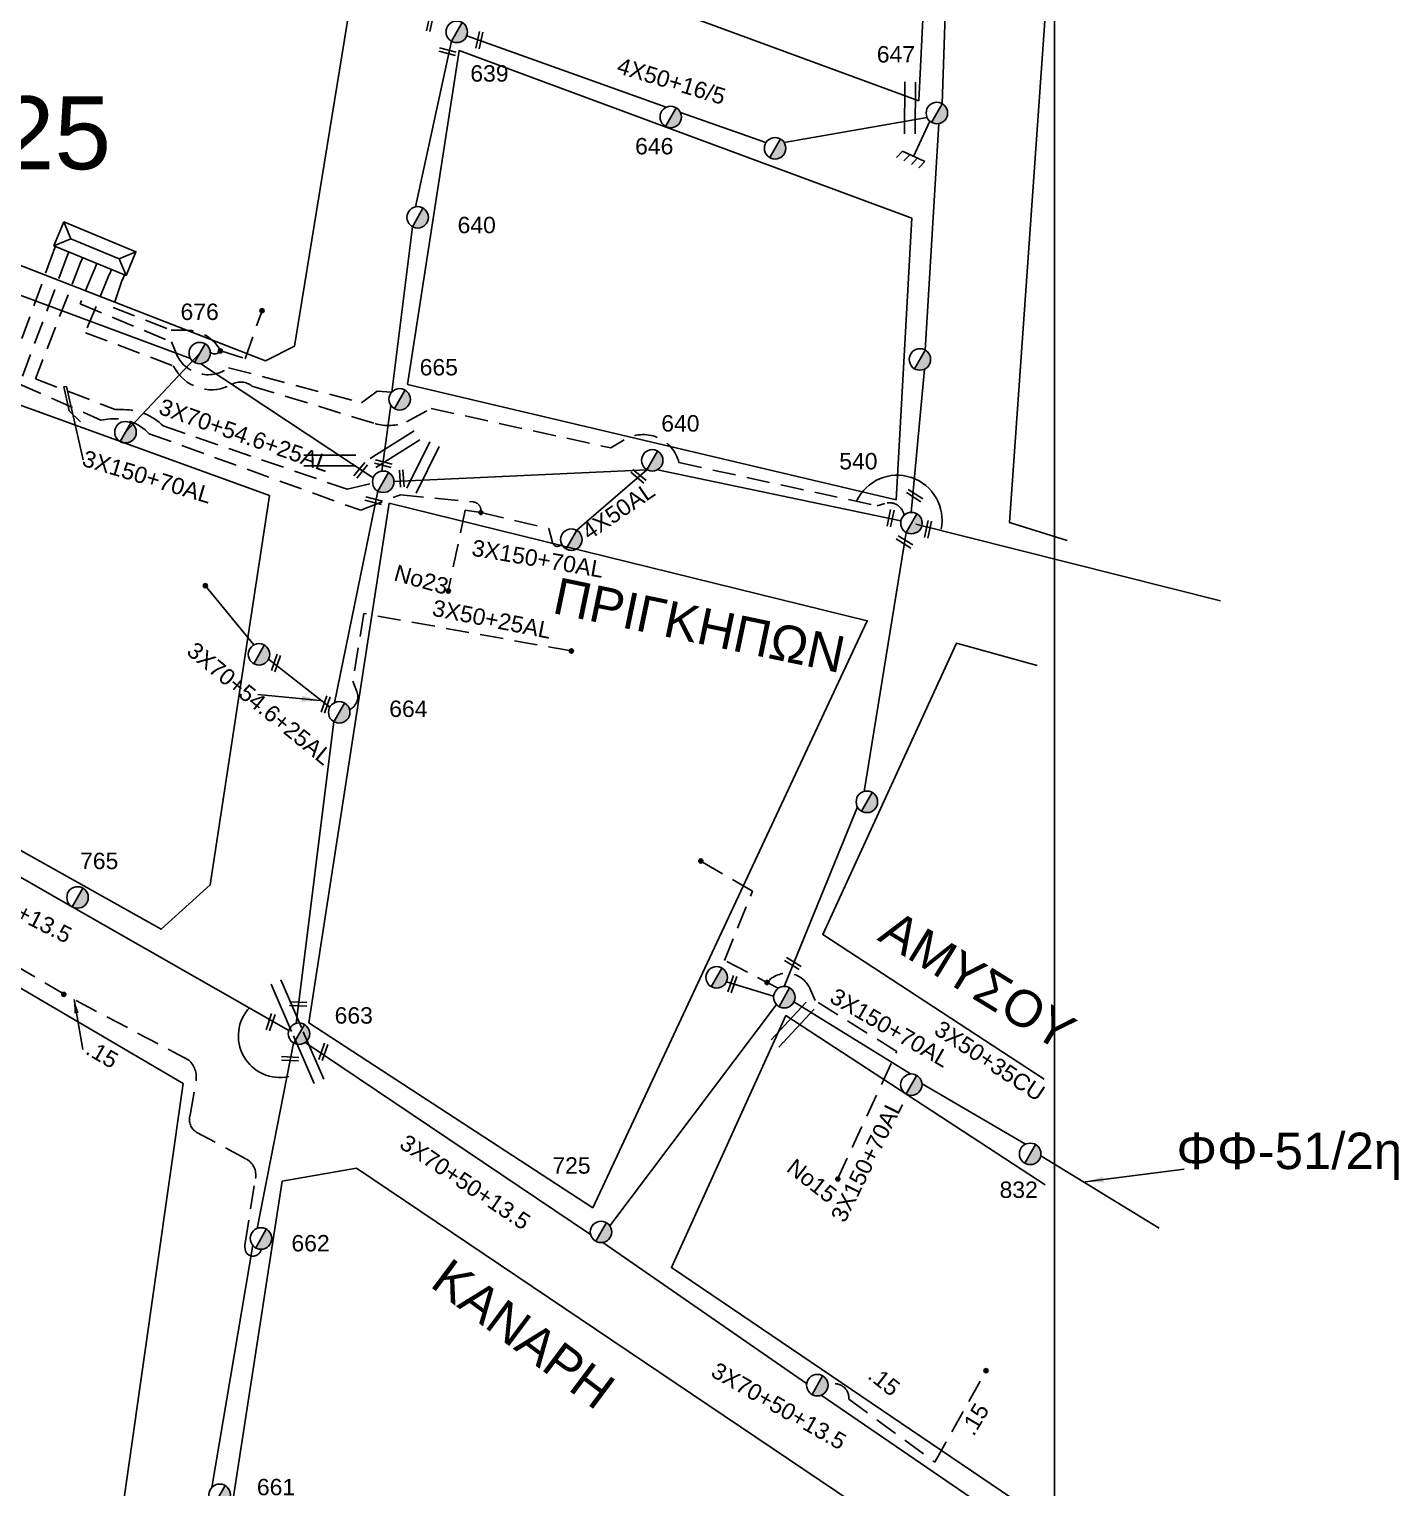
# Model space of a CAD drawing. Header units: millimetres. Extents: x 1905 to 5666, y 713 to 3158.
# Drawn here: x 2806.5 to 2956.8, y 1330.1 to 1490.1 of the extents above; entities that cross this region are included whole.
import ezdxf
from ezdxf.enums import TextEntityAlignment as Align

# ---------------------------------------------------------------- set-up
doc = ezdxf.new("R2010")
doc.units = ezdxf.units.MM
doc.linetypes.add('DASHED', pattern=[19.05, 12.7, -6.35])
for name, color, linetype in [('Γέφυρες Εναερίου Δικτύου', 7, 'Continuous'), ('Γείωση', 7, 'Continuous'), ('Γυμνά εναέρια ΧΤ (3Φ)   3x50+35CU', 7, 'Continuous'), ('Γυμνά εναέρια ΧΤ (3Φ)   4x50AL', 7, 'Continuous'), ('Γυμνά εναέρια ΧΤ και ΦΟΠ (3Φ)   4x50+16AL', 7, 'Continuous'), ('Επιγραφές - Σχήματα', 7, 'Continuous'), ('Καλώδια ΧΤ   3x150+50AL', 7, 'DASHED'), ('Καλώδια ΧΤ   3x150+70AL', 7, 'DASHED'), ('Καλώδια ΧΤ   3x50+25AL', 7, 'DASHED'), ('Καλώδια ΧΤ   3X70+50+13.5', 7, 'Continuous'), ('Καλώδια ΧΤ   4x50+13.5', 7, 'Continuous'), ('Μηχανική τομή', 7, 'Continuous'), ('Στύλος ΦΜ', 7, 'Continuous'), ('Στύλος ΦΜ @ 1', 7, 'Continuous'), ('Συνδέσεις', 7, 'Continuous'), ('Συνεστραμμένα ΧΤ   3x70+54.6+25AL', 7, 'SYN_LINE'), ('Τομή', 7, 'Continuous'), ('Υποσταθμός πόλεως', 7, 'Continuous'), ('Υπόβαθρο ΔΕΗ', 7, 'Continuous'), ('Υπόγεια Καλώδια Δικτύου ΧΤ   .15', 7, 'DASHED')]:
    doc.layers.add(name, color=color, linetype=linetype)
doc.styles.get("Standard").update_dxf_attribs({"font": 'arial.ttf'})
doc.linetypes.add('SYN_LINE', pattern='A,0.5,-0.0001,["/\\/\\/\\/",Standard,S=0.1,R=0,X=0,Y=-0.05],-0.25', length=0.7501)
doc.dimstyles.new('ISO-25', dxfattribs={"dimtxt": 2.5, "dimasz": 2.5, "dimexe": 1.25, "dimexo": 0.625, "dimtad": 1, "dimtxsty": 'Standard', "dimcen": 2.5, "dimadec": 0, "dimazin": 0, "dimtfac": 1, "dimtmove": 0, "dimatfit": 3, "dimfxl": 1, "dimarcsym": 0})

# ---------------------------------------------------------------- blocks, each defined once
blk = doc.blocks.new('ΥΠΑΡΧΩΝ ΤΣΙΜΕΝΤΕΝΙΟΣ ΣΤΥΛΟΣ')
at = {"layer": 'Στύλος ΦΜ'}
blk.add_hatch(color=7, dxfattribs=at).paths.add_polyline_path([(-1.29, -2.28, 0.574793), (2.62, 0, 0.268822), (1.3, 2.27)])
at = {"layer": 'Στύλος ΦΜ', "color": 7}
blk.add_line((-1.29, -2.28), (1.3, 2.27), dxfattribs=at)
blk.add_circle((0, 0), 2.62, dxfattribs=at)
at = {"layer": 'Στύλος ΦΜ', "flags": 4}
for tag, p in [('ΑΡΙΘΜΟΣ', (-4.68, 8.05)), ('ΤΥΠΟΣ', (-4.91, 3.03))]:
    blk.add_attdef(tag, p, '', height=4, dxfattribs=at)
blk = doc.blocks.new('ΥΠΟΣΤΑΘΜΟΣ ΠΟΛΕΩΣ 6 ΑΝΑΧΩΡΗΣΕΩΝ')
at = {"layer": 'Υποσταθμός πόλεως', "linetype": 'Continuous', "ltscale": 40}
for p, q in [((-8.18, -2.82), (-8.18, -4)), ((-5.01, -2.82), (-5.01, -4)), ((-1.74, -2.82), (-1.74, -4)), ((1.65, -2.82), (1.65, -4)), ((5.07, -2.82), (5.07, -4)), ((8.16, -2.82), (8.16, -4))]:
    blk.add_line(p, q, dxfattribs=at)
blk.add_lwpolyline([(-8.57, 2.82), (8.57, 2.82), (8.57, -2.82), (-8.57, -2.82)], close=True, dxfattribs=at)
for points in [[(-5.75, 0), (-8.57, 2.82)], [(5.75, 0), (8.57, 2.82)], [(-8.57, -2.82), (-5.75, 0)], [(-5.75, 0), (5.75, 0)], [(8.57, -2.82), (5.75, 0)]]:
    blk.add_lwpolyline(points, dxfattribs=at)
at = {"layer": 'Υποσταθμός πόλεως', "linetype": 'SYN_LINE', "ltscale": 40, "flags": 1}
for tag, p in [('ΜΕΤΑΣΧΗΜΑΤΙΣΜΟΣ', (9.64, 1.91)), ('ΙΣΧΥΣ', (9.62, -0.89)), ('ΑΡΙΘΜΟΣ', (9.74, -3.61))]:
    blk.add_attdef(tag, p, '', height=1.8, dxfattribs=at)
blk = doc.blocks.new('ΤΟΜΗ')
at = {"layer": 'Τομή', "ltscale": 40}
for p, q in [((-5.68, 0), (5.68, 0)), ((5.68, -2.33), (-5.68, -2.33))]:
    blk.add_line(p, q, dxfattribs=at)
blk = doc.blocks.new('ΓΕΙΩΣΗ')
at = {"layer": 'Γείωση', "ltscale": 40}
for p, q in [((-2.34, 11.45), (-3, 9.45)), ((-0.34, 11.45), (-1, 9.45)), ((1.66, 11.45), (1, 9.45)), ((3.66, 11.45), (3, 9.45)), ((0, 9.45), (0, 0))]:
    blk.add_line(p, q, dxfattribs=at)
blk.add_lwpolyline([(-3, 9.45), (3, 9.45)], dxfattribs=at)
blk = doc.blocks.new('ΜΗΧΑΝΙΚΗ ΤΟΜΗ')
at = {"layer": 'Μηχανική τομή', "ltscale": 40}
for p, q in [((-1.89, 0.78), (1.89, 0.78)), ((1.89, 0), (-1.89, 0))]:
    blk.add_line(p, q, dxfattribs=at)
blk = doc.blocks.new('_ΣΥΝΔΕΣΗ')
at = {"layer": 'Συνδέσεις', "linetype": 'SYN_LINE', "ltscale": 40}
blk.add_hatch(color=256, dxfattribs=at).paths.add_polyline_path([(0.5, -0.01, 1), (-0.5, -0.01, 1)])
at = {"layer": 'Συνδέσεις'}
blk.add_circle((0, -0.01), 0.5, dxfattribs=at)

msp = doc.modelspace()

# ---------------------------------------------------------------- linework, layer by layer
at = {"layer": 'Γέφυρες Εναερίου Δικτύου', "color": 190, "linetype": 'DASHED', "ltscale": 0.2}
msp.add_lwpolyline([(2816.75, 1462.64), (2815.74, 1459.6), (2822.12, 1457.1), (2823.77, 1457.1, -0.275943), (2827.55, 1454.84), (2830.23, 1453.98), (2832.08, 1459.24)], format="xyb", dxfattribs=at)
at = {"layer": 'Γέφυρες Εναερίου Δικτύου', "color": 151, "ltscale": 0.2}
for points in [[(2846.56, 1440.5), (2874.32, 1441.8)], [(2875.46, 1441.79), (2902.19, 1436.2)], [(2883.04, 1385.64), (2888.21, 1384.06)]]:
    msp.add_lwpolyline(points, dxfattribs=at)
at = {"layer": 'Γέφυρες Εναερίου Δικτύου', "color": 190, "linetype": 'DASHED', "ltscale": 0.2}
msp.add_arc((2826.89, 1455.37), 0.851, 226.2478, 321.3045, dxfattribs=at)
at = {"layer": 'Γυμνά εναέρια ΧΤ (3Φ)   3x50+35CU', "color": 1, "ltscale": 0.2}
for points in [[(2890.45, 1383.43), (2903.24, 1375.53)], [(2904.51, 1374.44), (2915.86, 1367.81)], [(2917.53, 1366.52), (2930.52, 1358.59)]]:
    msp.add_lwpolyline(points, dxfattribs=at)
at = {"layer": 'Γυμνά εναέρια ΧΤ (3Φ)   4x50AL', "color": 151, "ltscale": 0.2}
msp.add_lwpolyline([(2866.61, 1435.16), (2874.32, 1441.8)], dxfattribs=at)
at = {"layer": 'Γυμνά εναέρια ΧΤ και ΦΟΠ (3Φ)   4x50+16AL', "color": 151, "ltscale": 0.2}
for points in [[(2906.72, 1481.95), (2907.31, 1499.3)], [(2904.86, 1454.92), (2906.36, 1479.77)], [(2903.3, 1437.13), (2904.76, 1452.83)], [(2898.17, 1406.51), (2902.76, 1434.93)], [(2889.38, 1385.12), (2897.41, 1404.82)]]:
    msp.add_lwpolyline(points, dxfattribs=at)
at = {"layer": 'Γυμνά εναέρια ΧΤ και ΦΟΠ (3Φ)   4x50+16AL', "color": 1, "ltscale": 0.2}
for points in [[(2848.92, 1470.64), (2852.87, 1488.81)], [(2854.55, 1489.41), (2876.42, 1481.56)], [(2878, 1481), (2887.38, 1477.69)], [(2889.38, 1477.7), (2905.06, 1480.44)], [(2846.32, 1450.32), (2848.58, 1468.46)], [(2845.23, 1441.65), (2846.21, 1448.88)]]:
    msp.add_lwpolyline(points, dxfattribs=at)
at = {"layer": 'Γυμνά εναέρια ΧΤ και ΦΟΠ (3Φ)   4x50+16AL', "color": 190, "ltscale": 0.2}
for points in [[(2797.43, 1463.95), (2824.24, 1453.99)], [(2825.35, 1453.43), (2844.28, 1440.91)]]:
    msp.add_lwpolyline(points, dxfattribs=at)
at = {"layer": 'Γυμνά εναέρια ΧΤ και ΦΟΠ (3Φ)   4x50+16AL', "ltscale": 0.2}
msp.add_lwpolyline([(2870.25, 1358.87), (2888.54, 1383.13)], dxfattribs=at)
at = {"layer": 'Επιγραφές - Σχήματα', "color": 85, "ltscale": 0.2}
msp.add_line((2903.83, 1435.83), (2937.25, 1427.43), dxfattribs=at)
at = {"layer": 'Επιγραφές - Σχήματα'}
msp.add_lwpolyline([(1913.02, 1736.66), (2919.02, 1736.66), (2919.02, 736.68), (1913.02, 736.68)], close=True, dxfattribs=at)
at = {"layer": 'Επιγραφές - Σχήματα', "ltscale": 0.2}
msp.add_lwpolyline([(2812.46, 1442.88), (2810.62, 1450.93), (2810.34, 1450.9), (2810.93, 1448.26), (2812.18, 1447.04)], dxfattribs=at)
for centre, radius, start, end in [((2901.78, 1436.28), 4.92, 348.1624, 154.9733), ((2834.05, 1379.69), 4.56, 136.6763, 282.2589)]:
    msp.add_arc(centre, radius, start, end, dxfattribs=at)
at = {"layer": 'Καλώδια ΧΤ   3x150+50AL', "color": 2, "ltscale": 0.2}
msp.add_lwpolyline([(2810.43, 1384.24), (2796.36, 1392.5), (2752.76, 1418.01)], dxfattribs=at)
at = {"layer": 'Καλώδια ΧΤ   3x150+70AL', "color": 30, "ltscale": 0.2}
msp.add_lwpolyline([(2809.2, 1465.76), (2803.91, 1451.14), (2787.85, 1456.25), (2786.87, 1455.75, -0.595589), (2783.09, 1458.4), (2755.44, 1468.49), (2754.53, 1469.76, 0.406055), (2750.96, 1470.39), (2748.18, 1470.94)], format="xyb", dxfattribs=at)
at = {"layer": 'Καλώδια ΧΤ   3x150+70AL', "color": 151, "linetype": 'DASHED', "ltscale": 0.2}
msp.add_lwpolyline([(2810.67, 1465.16), (2805.48, 1451.18), (2814.38, 1447.25), (2815.15, 1447.35, -0.239906), (2819.71, 1445.75), (2842.91, 1437.35), (2847.27, 1439.06), (2855.25, 1438.27, -0.445809), (2856.09, 1437.12), (2863.55, 1435.36), (2863.96, 1433.81, 0.650635), (2864.96, 1433.65, 1.606381)], format="xyb", dxfattribs=at)
at = {"layer": 'Καλώδια ΧΤ   3x150+70AL', "color": 6, "ltscale": 0.2}
msp.add_lwpolyline([(2812.18, 1464.53), (2807.21, 1451.78), (2815.98, 1448.4), (2816.9, 1448.4, -0.199075), (2821.23, 1446.61), (2841.44, 1439.66), (2844.21, 1440.33)], format="xyb", dxfattribs=at)
at = {"layer": 'Καλώδια ΧΤ   3x150+70AL', "color": 1, "linetype": 'DASHED', "ltscale": 0.2}
msp.add_lwpolyline([(2813.75, 1463.88), (2812.11, 1460.01), (2822.14, 1455.83), (2822.65, 1454.58, 0.494392), (2828.42, 1453), (2843.01, 1449.14), (2844.73, 1450.42), (2846.32, 1450.32)], format="xyb", dxfattribs=at)
at = {"layer": 'Καλώδια ΧΤ   3x150+70AL', "color": 85, "ltscale": 0.2}
msp.add_lwpolyline([(2815.32, 1463.23), (2812.7, 1456.84), (2822.35, 1453.2), (2822.67, 1452.69, 0.398926), (2828.77, 1451.17, -0.308445), (2830.98, 1450.98), (2844.48, 1446.87, 0.17622), (2847.94, 1447.06), (2850.66, 1448.53), (2870.36, 1444.19), (2871.81, 1445.07, -0.506326), (2877.83, 1442.58), (2899.58, 1437.85), (2900.41, 1438.11, -0.456446), (2902.53, 1436.81, -2.99017)], format="xyb", dxfattribs=at)
at = {"layer": 'Καλώδια ΧΤ   3x150+70AL', "color": 151, "linetype": 'DASHED', "ltscale": 0.2}
msp.add_lwpolyline([(2856.09, 1437.12), (2854.39, 1437.36), (2852.51, 1428.5)], dxfattribs=at)
at = {"layer": 'Καλώδια ΧΤ   3x150+70AL', "color": 151, "ltscale": 0.2}
msp.add_lwpolyline([(2888.72, 1384.92), (2882.83, 1387.97), (2885.91, 1395.57), (2880.09, 1398.95)], dxfattribs=at)
msp.add_lwpolyline([(2895.23, 1363.99), (2901.72, 1377.99), (2892.79, 1383.56), (2892.25, 1384.74, 0.581406), (2887.5, 1385.55, -3.480659)], format="xyb", dxfattribs=at)
at = {"layer": 'Καλώδια ΧΤ   3x50+25AL', "color": 6, "ltscale": 0.2}
msp.add_lwpolyline([(2866.03, 1421.92), (2843.24, 1426.03), (2842.06, 1418.6), (2842.49, 1417.49, -0.390894), (2841.7, 1415.49, 8.504236)], format="xyb", dxfattribs=at)
at = {"layer": 'Καλώδια ΧΤ   3X70+50+13.5', "color": 6, "ltscale": 0.2}
for points in [[(2840.04, 1416.25), (2844.8, 1439.45)], [(2835.83, 1381.07), (2839.97, 1414.17)], [(2836.83, 1378.98), (2868.14, 1357.92)], [(2869.48, 1357.03), (2891.84, 1341.56)], [(2893.42, 1340.28), (2927.65, 1316.89)]]:
    msp.add_lwpolyline(points, dxfattribs=at)
at = {"layer": 'Καλώδια ΧΤ   3X70+50+13.5', "color": 2, "ltscale": 0.2}
for points in [[(2782.45, 1410.36), (2811.26, 1393.86)], [(2811.26, 1393.86), (2835.02, 1380.3)]]:
    msp.add_lwpolyline(points, dxfattribs=at)
at = {"layer": 'Καλώδια ΧΤ   4x50+13.5', "color": 2, "ltscale": 0.2}
for points in [[(2831.56, 1358.58), (2835.55, 1378.9)], [(2826.58, 1330.16), (2831.06, 1356.73)]]:
    msp.add_lwpolyline(points, dxfattribs=at)
at = {"layer": 'Συνεστραμμένα ΧΤ   3x70+54.6+25AL', "color": 190, "ltscale": 15}
msp.add_lwpolyline([(2817.1, 1445.92), (2825.25, 1454.6)], dxfattribs=at)
at = {"layer": 'Συνεστραμμένα ΧΤ   3x70+54.6+25AL', "color": 6, "ltscale": 10}
for points in [[(2831.18, 1422.58), (2825.85, 1429.09)], [(2839.53, 1415.77), (2832.81, 1421.03)]]:
    msp.add_lwpolyline(points, dxfattribs=at)
at = {"layer": 'Υπόβαθρο ΔΕΗ', "ltscale": 0.2}
for points in [[(2861.73, 1536.07), (2856.17, 1499.94), (2904.15, 1482.29), (2906.03, 1520.43)], [(2760.6, 1522.5), (2841.67, 1492.36), (2835.66, 1455.36), (2832.45, 1453.76), (2745.15, 1487.72)], [(2903.38, 1469.4), (2901.65, 1438.51), (2848.06, 1451.16), (2853.72, 1487.81)], [(2832.89, 1438.97), (2738.83, 1473.07), (2725.57, 1444.88), (2821.03, 1391.4), (2826.4, 1396.25)], [(2868.37, 1360.85), (2837.23, 1381.13), (2846.05, 1438.13), (2898.49, 1425.23)], [(2823.42, 1374.46), (2816.02, 1322.32), (2804.33, 1306.29), (2735.62, 1362.84), (2762.85, 1409.97)]]:
    msp.add_lwpolyline(points, close=True, dxfattribs=at)
for points in [[(2920.44, 1434.05), (2914.11, 1436), (2919.33, 1510.28)], [(2917.15, 1420.34), (2908.28, 1422.77), (2893.61, 1390.81), (2917.9, 1374.93)], [(2918.03, 1363.34), (2889.57, 1381.92), (2877, 1354.28), (2918.68, 1326.07)], [(2917.85, 1314.39), (2842.44, 1365.17), (2834.3, 1363.76), (2823.34, 1292.88), (2829.24, 1287.82), (2918.42, 1299.67)]]:
    msp.add_lwpolyline(points, dxfattribs=at)
at = {"layer": 'Υπόγεια Καλώδια Δικτύου ΧΤ   .15', "color": 2, "ltscale": 0.2}
msp.add_lwpolyline([(2831.98, 1356.29), (2831.9, 1356.04, -0.637255), (2830.28, 1356.06, -0.104146), (2830.23, 1356.97), (2831.36, 1364.05, 0.342434), (2830.3, 1366.21), (2824.94, 1369.11, -0.370631), (2824.21, 1371.01), (2824.84, 1374.8, 0.256756), (2824.04, 1377.04), (2810.43, 1384.24)], format="xyb", dxfattribs=at)
at = {"layer": 'Υπόγεια Καλώδια Δικτύου ΧΤ   .15', "color": 6, "ltscale": 0.2}
msp.add_lwpolyline([(2896.47, 1339.84), (2905.9, 1332.94), (2911.52, 1342.96)], dxfattribs=at)
msp.add_arc((2894.89, 1339.95), 1.59, 355.9652, 116.2613, dxfattribs=at)

# ---------------------------------------------------------------- block references
at = {"layer": 'Γείωση', "xscale": 0.4499999999996818, "yscale": 0.4499999999996818, "zscale": 0.4499999999996818, "rotation": 155.0563014567983}
msp.add_blockref('ΓΕΙΩΣΗ', (2905.37, 1480.03), dxfattribs=at)
at = {"layer": 'Μηχανική τομή'}
for p, xscale, yscale, zscale, rotation in [((2850.7, 1490.79), 0.5000000000004328, 0.5000000000004328, 0.5000000000004328, 77.67478792281547), ((2856.12, 1488.89), 0.5000000000004328, 0.5000000000004328, 0.5000000000004328, 77.67478792281547), ((2852.39, 1487.48), 0.5000000000004635, 0.5000000000004635, 0.5000000000004635, 345.4139667488831), ((2842.76, 1441.86), 0.5000000000001281, 0.5000000000001281, 0.5000000000001281, 231.0175581407688), ((2845.34, 1442.27), 0.5000000000004635, 0.5000000000004635, 0.5000000000004635, 345.4139667488831), ((2847.22, 1440.83), 0.5000000000002632, 0.5000000000002632, 0.5000000000002632, 273.8518282325411), ((2873.51, 1441.22), 0.5000000000002334, 0.5000000000002334, 0.5000000000002334, 140.3905166414136), ((2844.28, 1438.21), 0.5000000000004635, 0.5000000000004635, 0.5000000000004635, 345.4139667488831), ((2903.58, 1438.8), 0.5000000000004237, 0.5000000000004237, 0.5000000000004237, 327.855625634522), ((2900.86, 1436.53), 0.5000000000003878, 0.5000000000003878, 0.5000000000003878, 257.8416063144848), ((2904.97, 1435.31), 0.5000000000003878, 0.5000000000003878, 0.5000000000003878, 257.8416063144848), ((2902.48, 1433.72), 0.5000000000004237, 0.5000000000004237, 0.5000000000004237, 327.855625634522), ((2833.81, 1420.54), 0.5000000000003166, 0.5000000000003166, 0.5000000000003166, 70.9495738350079), ((2839.26, 1415.99), 0.5000000000003166, 0.5000000000003166, 0.5000000000003166, 70.9495738350079), ((2890.22, 1387.47), 0.5000000000004237, 0.5000000000004237, 0.5000000000004237, 327.855625634522), ((2883.88, 1385.3), 0.5000000000003166, 0.5000000000003166, 0.5000000000003166, 70.9495738350079), ((2836.05, 1383), 0.5000000000003466, 0.5000000000003466, 0.5000000000003466, 357.651295374168), ((2833.2, 1381.13), 0.5000000000003166, 0.5000000000003166, 0.5000000000003166, 70.9495738350079), ((2839, 1377.87), 0.5000000000003166, 0.5000000000003166, 0.5000000000003166, 70.9495738350079), ((2835.15, 1376.99), 0.5000000000003466, 0.5000000000003466, 0.5000000000003466, 357.651295374168)]:
    msp.add_blockref('ΜΗΧΑΝΙΚΗ ΤΟΜΗ', p, dxfattribs=dict(at, xscale=xscale, yscale=yscale, zscale=zscale, rotation=rotation))
at = {"layer": 'Στύλος ΦΜ @ 1', "ltscale": 40}
ref = msp.add_blockref('ΥΠΑΡΧΩΝ ΤΣΙΜΕΝΤΕΝΙΟΣ ΣΤΥΛΟΣ', (2853.45, 1489.84), dxfattribs=dict(at, xscale=0.4499999999998181, yscale=0.4499999999998181, zscale=0.4499999999998181))
ref.add_attrib('ΤΥΠΟΣ', '639', (2854.94, 1484.38), dxfattribs={"layer": 'Στύλος ΦΜ', "height": 1.8, "flags": 4})
ref = msp.add_blockref('ΥΠΑΡΧΩΝ ΤΣΙΜΕΝΤΕΝΙΟΣ ΣΤΥΛΟΣ', (2906.13, 1480.93), dxfattribs=dict(at, xscale=0.4499999999998181, yscale=0.4499999999998181, zscale=0.4499999999998181))
ref.add_attrib('ΤΥΠΟΣ', '647', (2899.54, 1486.48), dxfattribs={"layer": 'Στύλος ΦΜ', "height": 1.8, "flags": 4})
ref = msp.add_blockref('ΥΠΑΡΧΩΝ ΤΣΙΜΕΝΤΕΝΙΟΣ ΣΤΥΛΟΣ', (2876.93, 1480.5), dxfattribs=dict(at, xscale=0.4499999999998181, yscale=0.4499999999998181, zscale=0.4499999999998181))
ref.add_attrib('ΤΥΠΟΣ', '646', (2873.02, 1476.4), dxfattribs={"layer": 'Στύλος ΦΜ', "height": 1.8, "flags": 4})
at = {"layer": 'Στύλος ΦΜ @ 1', "ltscale": 40, "xscale": 0.4499999999998181, "yscale": 0.4499999999998181, "zscale": 0.4499999999998181}
for p in [(2888.38, 1477.07), (2904.27, 1453.9), (2817.1, 1445.92), (2845.38, 1440.48), (2866.03, 1434.14), (2831.75, 1421.55), (2898.45, 1405.37), (2881.96, 1386.11), (2889.39, 1383.94), (2903.33, 1374.35), (2893.01, 1341.38)]:
    msp.add_blockref('ΥΠΑΡΧΩΝ ΤΣΙΜΕΝΤΕΝΙΟΣ ΣΤΥΛΟΣ', p, dxfattribs=at)
at = {"layer": 'Στύλος ΦΜ @ 1', "ltscale": 40}
ref = msp.add_blockref('ΥΠΑΡΧΩΝ ΤΣΙΜΕΝΤΕΝΙΟΣ ΣΤΥΛΟΣ', (2849.16, 1469.49), dxfattribs=dict(at, xscale=0.4499999999998181, yscale=0.4499999999998181, zscale=0.4499999999998181))
ref.add_attrib('ΤΥΠΟΣ', '640', (2853.54, 1467.75), dxfattribs={"layer": 'Στύλος ΦΜ', "height": 1.8, "flags": 4})
ref = msp.add_blockref('ΥΠΑΡΧΩΝ ΤΣΙΜΕΝΤΕΝΙΟΣ ΣΤΥΛΟΣ', (2825.25, 1454.6), dxfattribs=dict(at, xscale=0.4499999999998181, yscale=0.4499999999998181, zscale=0.4499999999998181))
ref.add_attrib('ΤΥΠΟΣ', '676', (2823.14, 1458.23), dxfattribs={"layer": 'Στύλος ΦΜ', "height": 1.8, "flags": 4})
ref = msp.add_blockref('ΥΠΑΡΧΩΝ ΤΣΙΜΕΝΤΕΝΙΟΣ ΣΤΥΛΟΣ', (2847.19, 1449.53), dxfattribs=dict(at, xscale=0.4499999999998181, yscale=0.4499999999998181, zscale=0.4499999999998181))
ref.add_attrib('ΤΥΠΟΣ', '665', (2849.38, 1452.15), dxfattribs={"layer": 'Στύλος ΦΜ', "height": 1.8, "flags": 4})
ref = msp.add_blockref('ΥΠΑΡΧΩΝ ΤΣΙΜΕΝΤΕΝΙΟΣ ΣΤΥΛΟΣ', (2874.9, 1442.83), dxfattribs=dict(at, xscale=0.4499999999998181, yscale=0.4499999999998181, zscale=0.4499999999998181))
ref.add_attrib('ΤΥΠΟΣ', '640', (2875.89, 1445.99), dxfattribs={"layer": 'Στύλος ΦΜ', "height": 1.8, "flags": 4})
ref = msp.add_blockref('ΥΠΑΡΧΩΝ ΤΣΙΜΕΝΤΕΝΙΟΣ ΣΤΥΛΟΣ', (2903.34, 1435.95), dxfattribs=dict(at, xscale=0.4499999999998181, yscale=0.4499999999998181, zscale=0.4499999999998181))
ref.add_attrib('ΤΥΠΟΣ', '540', (2895.42, 1441.84), dxfattribs={"layer": 'Στύλος ΦΜ', "height": 1.8, "flags": 4})
ref = msp.add_blockref('ΥΠΑΡΧΩΝ ΤΣΙΜΕΝΤΕΝΙΟΣ ΣΤΥΛΟΣ', (2840.55, 1415.19), dxfattribs=dict(at, xscale=0.4499999999998181, yscale=0.4499999999998181, zscale=0.4499999999998181))
ref.add_attrib('ΤΥΠΟΣ', '664', (2846.04, 1414.68), dxfattribs={"layer": 'Στύλος ΦΜ', "height": 1.8, "flags": 4})
ref = msp.add_blockref('ΥΠΑΡΧΩΝ ΤΣΙΜΕΝΤΕΝΙΟΣ ΣΤΥΛΟΣ', (2811.84, 1394.88), dxfattribs=dict(at, xscale=0.4499999999998181, yscale=0.4499999999998181, zscale=0.4499999999998181))
ref.add_attrib('ΤΥΠΟΣ', '765', (2812.12, 1397.99), dxfattribs={"layer": 'Στύλος ΦΜ', "height": 1.8, "flags": 4})
ref = msp.add_blockref('ΥΠΑΡΧΩΝ ΤΣΙΜΕΝΤΕΝΙΟΣ ΣΤΥΛΟΣ', (2836.14, 1379.93), dxfattribs=dict(at, xscale=0.4499999999998181, yscale=0.4499999999998181, zscale=0.4499999999998181))
ref.add_attrib('ΤΥΠΟΣ', '663', (2840.05, 1381.04), dxfattribs={"layer": 'Στύλος ΦΜ', "height": 1.8, "flags": 4})
ref = msp.add_blockref('ΥΠΑΡΧΩΝ ΤΣΙΜΕΝΤΕΝΙΟΣ ΣΤΥΛΟΣ', (2916.37, 1366.75), dxfattribs=dict(at, xscale=0.4499999999998181, yscale=0.4499999999998181, zscale=0.4499999999998181))
ref.add_attrib('ΤΥΠΟΣ', '832', (2913.01, 1361.92), dxfattribs={"layer": 'Στύλος ΦΜ', "height": 1.8, "flags": 4})
ref = msp.add_blockref('ΥΠΑΡΧΩΝ ΤΣΙΜΕΝΤΕΝΙΟΣ ΣΤΥΛΟΣ', (2869.28, 1358.19), dxfattribs=dict(at, xscale=0.4499999999998181, yscale=0.4499999999998181, zscale=0.4499999999998181))
ref.add_attrib('ΤΥΠΟΣ', '725', (2863.94, 1364.58), dxfattribs={"layer": 'Στύλος ΦΜ', "height": 1.8, "flags": 4})
ref = msp.add_blockref('ΥΠΑΡΧΩΝ ΤΣΙΜΕΝΤΕΝΙΟΣ ΣΤΥΛΟΣ', (2831.97, 1357.47), dxfattribs=dict(at, xscale=0.4499999999998181, yscale=0.4499999999998181, zscale=0.4499999999998181))
ref.add_attrib('ΤΥΠΟΣ', '662', (2835.31, 1356.05), dxfattribs={"layer": 'Στύλος ΦΜ', "height": 1.8, "flags": 4})
ref = msp.add_blockref('ΥΠΑΡΧΩΝ ΤΣΙΜΕΝΤΕΝΙΟΣ ΣΤΥΛΟΣ', (2827.44, 1329.35), dxfattribs=dict(at, xscale=0.4499999999998181, yscale=0.4499999999998181, zscale=0.4499999999998181))
ref.add_attrib('ΤΥΠΟΣ', '661', (2831.52, 1329.3), dxfattribs={"layer": 'Στύλος ΦΜ', "height": 1.8, "flags": 4})
at = {"layer": 'Συνδέσεις', "xscale": 0.4499999999998181, "yscale": 0.4499999999998181, "zscale": 0.4499999999998181}
for p in [(2832.08, 1459.25), (2827.5, 1454.84), (2856.09, 1437.12), (2825.86, 1429.09), (2852.52, 1428.5), (2866.03, 1421.92), (2880.23, 1398.88), (2887.5, 1385.56), (2810.33, 1384.25), (2895.26, 1363.99), (2911.52, 1342.97)]:
    msp.add_blockref('_ΣΥΝΔΕΣΗ', p, dxfattribs=at)
at = {"layer": 'Τομή'}
for p, xscale, yscale, zscale, rotation in [((2902.6, 1481.51), 0.5000000000000882, 0.5000000000000882, 0.5000000000000882, 89.45384607469629), ((2846.37, 1444.55), 0.5000000000000289, 0.5000000000000289, 0.5000000000000289, 31.98105905882924), ((2849.22, 1442.31), 0.4999999999999147, 0.4999999999999147, 0.4999999999999147, 63.65532554320531), ((2835.28, 1383.23), 0.4999999999999923, 0.4999999999999923, 0.4999999999999923, 293.2180724317173), ((2889.87, 1381.33), 0.5000000000000316, 0.5000000000000316, 0.5000000000000316, 47.04318262499884), ((2837.73, 1377.55), 0.5000000000000066, 0.5000000000000066, 0.5000000000000066, 293.6902762997229)]:
    msp.add_blockref('ΤΟΜΗ', p, dxfattribs=dict(at, xscale=xscale, yscale=yscale, zscale=zscale, rotation=rotation))
at = {"layer": 'Τομή', "xscale": 0.5, "yscale": 0.5, "zscale": 0.5}
msp.add_blockref('ΤΟΜΗ', (2839.52, 1443.39), dxfattribs=at)
at = {"layer": 'Υποσταθμός πόλεως', "xscale": 0.5, "yscale": 0.5, "zscale": 0.5, "rotation": 337.5384359598864}
msp.add_blockref('ΥΠΟΣΤΑΘΜΟΣ ΠΟΛΕΩΣ 6 ΑΝΑΧΩΡΗΣΕΩΝ', (2813.75, 1466.05), dxfattribs=at)

# ---------------------------------------------------------------- texts
at = {"layer": 'Γυμνά εναέρια ΧΤ (3Φ)   3x50+35CU', "ltscale": 0.2}
msp.add_text('3X50+35CU', height=1.8, rotation=326.6707, dxfattribs=at).set_placement((2911.93, 1376.96), align=Align.MIDDLE)
at = {"layer": 'Γυμνά εναέρια ΧΤ (3Φ)   4x50AL', "ltscale": 0.2}
msp.add_text('4X50AL', height=1.8, rotation=34.3052, dxfattribs=at).set_placement((2871.17, 1437.29), align=Align.MIDDLE)
at = {"layer": 'Γυμνά εναέρια ΧΤ και ΦΟΠ (3Φ)   4x50+16AL', "ltscale": 0.2}
msp.add_text('4X50+16/5', height=1.8, rotation=343.1935, dxfattribs=at).set_placement((2877.02, 1484.48), align=Align.MIDDLE)
at = {"layer": 'Επιγραφές - Σχήματα', "ltscale": 0.2, "attachment_point": 1}
for s, insert, char_height, width in [('ΦΦ-25', (2781.54, 1482.77), 8, 50.8867), ('ΦΦ-51/2η', (2932.42, 1369.08), 4, 39.5466)]:
    msp.add_mtext(s, dxfattribs=dict(at, insert=insert, char_height=char_height, width=width))
for s, insert, char_height, width, rotation in [('Νο23', (2846.92, 1431.43), 1.8, 6.948, 344.333), ('ΠΡΙΓΚΗΠΩΝ', (2864.62, 1430.03), 4, 29.1423, 348.1953), ('ΑΜΥΣΟΥ', (2901.58, 1393.68), 4, 29.1423, 328.477), ('Νο15', (2890.61, 1366.36), 1.8, 6.948, 322.0168), ('ΚΑΝΑΡΗ', (2852.77, 1355.49), 4, 29.1423, 323.1878)]:
    msp.add_mtext(s, dxfattribs=dict(at, insert=insert, char_height=char_height, width=width, rotation=rotation))
at = {"layer": 'Καλώδια ΧΤ   3x150+70AL', "ltscale": 0.2}
for rotation, p in [(343.2646, (2819.48, 1441.03)), (350.2957, (2862.35, 1432.05)), (329.882, (2901, 1380.6)), (63.7328, (2898.45, 1366.04))]:
    msp.add_text('3X150+70AL', height=1.8, rotation=rotation, dxfattribs=at).set_placement(p, align=Align.MIDDLE)
at = {"layer": 'Καλώδια ΧΤ   3x50+25AL', "ltscale": 0.2}
msp.add_text('3X50+25AL', height=1.8, rotation=348.7814, dxfattribs=at).set_placement((2857.31, 1425.41), align=Align.MIDDLE)
at = {"layer": 'Καλώδια ΧΤ   3X70+50+13.5', "ltscale": 0.2}
for rotation, p in [(333.2255, (2803.65, 1394.31)), (326.0907, (2854.38, 1363.66)), (330.0696, (2888.8, 1339.1))]:
    msp.add_text('3X70+50+13.5', height=1.8, rotation=rotation, dxfattribs=at).set_placement(p, align=Align.MIDDLE)
at = {"layer": 'Συνεστραμμένα ΧΤ   3x70+54.6+25AL', "ltscale": 20}
for rotation, p in [(340.7267, (2830.15, 1445.59)), (320.7465, (2831.83, 1416.17))]:
    msp.add_text('3X70+54.6+25AL', height=1.8, rotation=rotation, dxfattribs=at).set_placement(p, align=Align.MIDDLE)
at = {"layer": 'Υπόγεια Καλώδια Δικτύου ΧΤ   .15', "ltscale": 0.2}
for rotation, p in [(321.7221, (2900.34, 1341.82)), (59.2264, (2910.29, 1337.64))]:
    msp.add_text('.15', height=1.8, rotation=rotation, dxfattribs=at).set_placement(p, align=Align.MIDDLE)
at = {"layer": 'Υπόγεια Καλώδια Δικτύου ΧΤ   .15', "ltscale": 0.2, "insert": (2813.49, 1379.34), "char_height": 1.8, "width": 6.948, "attachment_point": 1, "rotation": 329.9352}
msp.add_mtext('.15', dxfattribs=at)

# ---------------------------------------------------------------- leaders
at = {"layer": 'Επιγραφές - Σχήματα', "ltscale": 40}
for points, override in [([(2838.45, 1416.49), (2831.62, 1417.15)], {"dimasz": 2, "dimtad": 0}), ([(2811.46, 1383.67), (2812.43, 1378.2)], {"dimasz": 1.5, "dimtad": 0}), ([(2922.42, 1363.68), (2933.25, 1365.06)], {"dimasz": 2, "dimtad": 0})]:
    msp.add_leader(points, dimstyle='ISO-25', override=override, dxfattribs=at)

doc.saveas('drawing.dxf')
